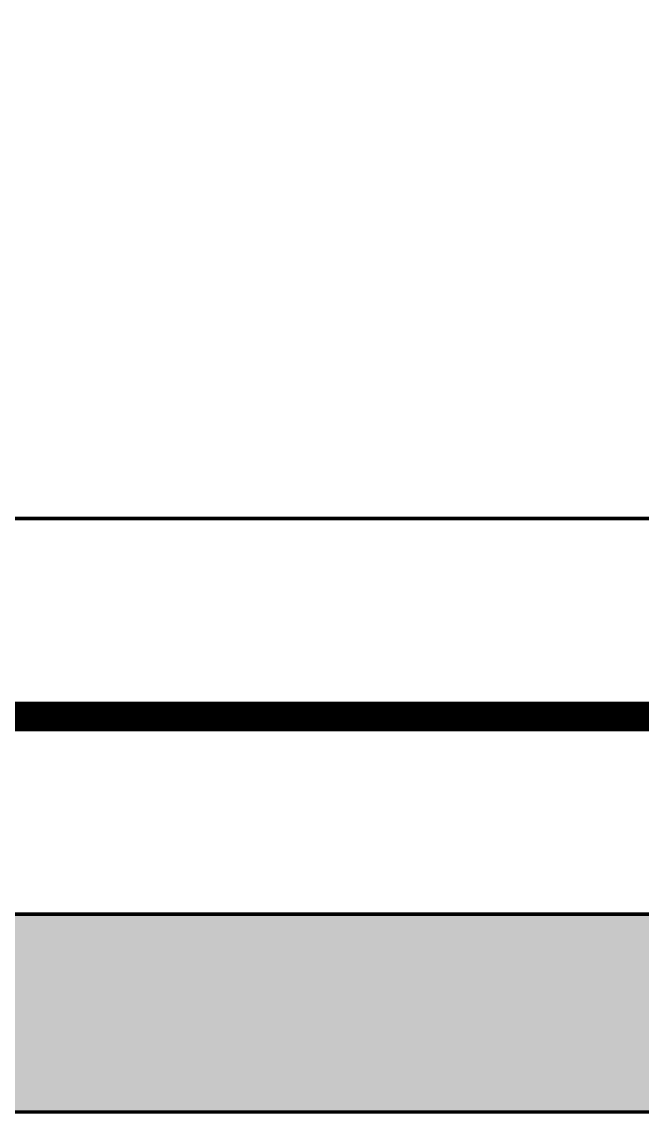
# Model space of a CAD drawing. Header units: millimetres. Extents: x -116965 to 323937, y 291661 to 566926.
# Drawn here: x -43811 to -43498, y 304837 to 305388 of the extents above; entities that cross this region are included whole.
import ezdxf

# ---------------------------------------------------------------- set-up
doc = ezdxf.new("R2010")
doc.units = ezdxf.units.MM
doc.layers.get('0').update_dxf_attribs({"lineweight": 18})
doc.layers.add('C00-00-00', color=7, linetype='Continuous')
doc.layers.add('C34-3A-40', color=7, linetype='Continuous', true_color=0x343a40)
doc.layers.add('C62-64-69', color=7, linetype='Continuous', true_color=0x626469)

msp = doc.modelspace()

# ---------------------------------------------------------------- hatches: boundary and pattern name
at = {"layer": 'C34-3A-40'}
h = msp.add_hatch(color=256, dxfattribs=at)
h.dxf.hatch_style = 2
h.paths.add_polyline_path([(-43932.476806, 304937.340052), (-43232.574512, 304937.340052), (-43232.574512, 304837.354008), (-43932.476806, 304837.354008)])
at = {"layer": 'C62-64-69'}
h = msp.add_hatch(color=256, dxfattribs=at)
h.dxf.hatch_style = 2
h.paths.add_polyline_path([(-43836.490206, 304928.341308), (-43804.494671, 304928.341308), (-43804.494671, 304921.342283), (-43836.490206, 304921.342283)])
h = msp.add_hatch(color=256, dxfattribs=at)
h.dxf.hatch_style = 2
h.paths.add_polyline_path([(-43804.494671, 304928.341308), (-43772.499137, 304928.341308), (-43772.499137, 304921.342283), (-43804.494671, 304921.342283)])
h = msp.add_hatch(color=256, dxfattribs=at)
h.dxf.hatch_style = 2
h.paths.add_polyline_path([(-43804.494671, 304928.341308), (-43772.499137, 304928.341308), (-43772.499137, 304921.342283), (-43804.494671, 304921.342283)])
h = msp.add_hatch(color=256, dxfattribs=at)
h.dxf.hatch_style = 2
h.paths.add_polyline_path([(-43772.499137, 304928.341308), (-43740.503606, 304928.341308), (-43740.503606, 304921.342283), (-43772.499137, 304921.342283)])
h = msp.add_hatch(color=256, dxfattribs=at)
h.dxf.hatch_style = 2
h.paths.add_polyline_path([(-43772.499137, 304928.341308), (-43740.503606, 304928.341308), (-43740.503606, 304921.342283), (-43772.499137, 304921.342283)])
h = msp.add_hatch(color=256, dxfattribs=at)
h.dxf.hatch_style = 2
h.paths.add_polyline_path([(-43740.503606, 304928.341308), (-43708.508071, 304928.341308), (-43708.508071, 304921.342283), (-43740.503606, 304921.342283)])
h = msp.add_hatch(color=256, dxfattribs=at)
h.dxf.hatch_style = 2
h.paths.add_polyline_path([(-43740.503606, 304928.341308), (-43708.508071, 304928.341308), (-43708.508071, 304921.342283), (-43740.503606, 304921.342283)])
h = msp.add_hatch(color=256, dxfattribs=at)
h.dxf.hatch_style = 2
h.paths.add_polyline_path([(-43708.508071, 304928.341308), (-43676.512537, 304928.341308), (-43676.512537, 304921.342283), (-43708.508071, 304921.342283)])
h = msp.add_hatch(color=256, dxfattribs=at)
h.dxf.hatch_style = 2
h.paths.add_polyline_path([(-43708.508071, 304928.341308), (-43676.512537, 304928.341308), (-43676.512537, 304921.342283), (-43708.508071, 304921.342283)])
h = msp.add_hatch(color=256, dxfattribs=at)
h.dxf.hatch_style = 2
h.paths.add_polyline_path([(-43676.512537, 304928.341308), (-43644.517006, 304928.341308), (-43644.517006, 304921.342283), (-43676.512537, 304921.342283)])
h = msp.add_hatch(color=256, dxfattribs=at)
h.dxf.hatch_style = 2
h.paths.add_polyline_path([(-43644.517006, 304928.341308), (-43612.521471, 304928.341308), (-43612.521471, 304921.342283), (-43644.517006, 304921.342283)])
h = msp.add_hatch(color=256, dxfattribs=at)
h.dxf.hatch_style = 2
h.paths.add_polyline_path([(-43644.517006, 304928.341308), (-43612.521471, 304928.341308), (-43612.521471, 304921.342283), (-43644.517006, 304921.342283)])
h = msp.add_hatch(color=256, dxfattribs=at)
h.dxf.hatch_style = 2
h.paths.add_polyline_path([(-43612.521471, 304928.341308), (-43580.525937, 304928.341308), (-43580.525937, 304921.342283), (-43612.521471, 304921.342283)])
h = msp.add_hatch(color=256, dxfattribs=at)
h.dxf.hatch_style = 2
h.paths.add_polyline_path([(-43612.521471, 304928.341308), (-43580.525937, 304928.341308), (-43580.525937, 304921.342283), (-43612.521471, 304921.342283)])
h = msp.add_hatch(color=256, dxfattribs=at)
h.dxf.hatch_style = 2
h.paths.add_polyline_path([(-43580.525937, 304928.341308), (-43548.530406, 304928.341308), (-43548.530406, 304921.342283), (-43580.525937, 304921.342283)])
h = msp.add_hatch(color=256, dxfattribs=at)
h.dxf.hatch_style = 2
h.paths.add_polyline_path([(-43580.525937, 304928.341308), (-43548.530406, 304928.341308), (-43548.530406, 304921.342283), (-43580.525937, 304921.342283)])
h = msp.add_hatch(color=256, dxfattribs=at)
h.dxf.hatch_style = 2
h.paths.add_polyline_path([(-43548.530406, 304928.341308), (-43516.534871, 304928.341308), (-43516.534871, 304921.342283), (-43548.530406, 304921.342283)])
h = msp.add_hatch(color=256, dxfattribs=at)
h.dxf.hatch_style = 2
h.paths.add_polyline_path([(-43548.530406, 304928.341308), (-43516.534871, 304928.341308), (-43516.534871, 304921.342283), (-43548.530406, 304921.342283)])
h = msp.add_hatch(color=256, dxfattribs=at)
h.dxf.hatch_style = 2
h.paths.add_polyline_path([(-43516.534871, 304928.341308), (-43484.539337, 304928.341308), (-43484.539337, 304921.342283), (-43516.534871, 304921.342283)])
h = msp.add_hatch(color=256, dxfattribs=at)
h.dxf.hatch_style = 2
h.paths.add_polyline_path([(-43836.490206, 304921.342283), (-43804.494671, 304921.342283), (-43804.494671, 304919.342564), (-43836.490206, 304919.342564)])
h = msp.add_hatch(color=256, dxfattribs=at)
h.dxf.hatch_style = 2
h.paths.add_polyline_path([(-43804.494671, 304921.342283), (-43772.499137, 304921.342283), (-43772.499137, 304919.342564), (-43804.494671, 304919.342564)])
h = msp.add_hatch(color=256, dxfattribs=at)
h.dxf.hatch_style = 2
h.paths.add_polyline_path([(-43804.494671, 304921.342283), (-43772.499137, 304921.342283), (-43772.499137, 304919.342564), (-43804.494671, 304919.342564)])
h = msp.add_hatch(color=256, dxfattribs=at)
h.dxf.hatch_style = 2
h.paths.add_polyline_path([(-43772.499137, 304921.342283), (-43740.503606, 304921.342283), (-43740.503606, 304919.342564), (-43772.499137, 304919.342564)])
h = msp.add_hatch(color=256, dxfattribs=at)
h.dxf.hatch_style = 2
h.paths.add_polyline_path([(-43772.499137, 304921.342283), (-43740.503606, 304921.342283), (-43740.503606, 304919.342564), (-43772.499137, 304919.342564)])
h = msp.add_hatch(color=256, dxfattribs=at)
h.dxf.hatch_style = 2
h.paths.add_polyline_path([(-43740.503606, 304921.342283), (-43708.508071, 304921.342283), (-43708.508071, 304919.342564), (-43740.503606, 304919.342564)])
h = msp.add_hatch(color=256, dxfattribs=at)
h.dxf.hatch_style = 2
h.paths.add_polyline_path([(-43740.503606, 304921.342283), (-43708.508071, 304921.342283), (-43708.508071, 304919.342564), (-43740.503606, 304919.342564)])
h = msp.add_hatch(color=256, dxfattribs=at)
h.dxf.hatch_style = 2
h.paths.add_polyline_path([(-43708.508071, 304921.342283), (-43676.512537, 304921.342283), (-43676.512537, 304919.342564), (-43708.508071, 304919.342564)])
h = msp.add_hatch(color=256, dxfattribs=at)
h.dxf.hatch_style = 2
h.paths.add_polyline_path([(-43708.508071, 304921.342283), (-43676.512537, 304921.342283), (-43676.512537, 304919.342564), (-43708.508071, 304919.342564)])
h = msp.add_hatch(color=256, dxfattribs=at)
h.dxf.hatch_style = 2
h.paths.add_polyline_path([(-43676.512537, 304921.342283), (-43644.517006, 304921.342283), (-43644.517006, 304919.342564), (-43676.512537, 304919.342564)])
h = msp.add_hatch(color=256, dxfattribs=at)
h.dxf.hatch_style = 2
h.paths.add_polyline_path([(-43644.517006, 304921.342283), (-43612.521471, 304921.342283), (-43612.521471, 304919.342564), (-43644.517006, 304919.342564)])
h = msp.add_hatch(color=256, dxfattribs=at)
h.dxf.hatch_style = 2
h.paths.add_polyline_path([(-43644.517006, 304921.342283), (-43612.521471, 304921.342283), (-43612.521471, 304919.342564), (-43644.517006, 304919.342564)])
h = msp.add_hatch(color=256, dxfattribs=at)
h.dxf.hatch_style = 2
h.paths.add_polyline_path([(-43612.521471, 304921.342283), (-43580.525937, 304921.342283), (-43580.525937, 304919.342564), (-43612.521471, 304919.342564)])
h = msp.add_hatch(color=256, dxfattribs=at)
h.dxf.hatch_style = 2
h.paths.add_polyline_path([(-43612.521471, 304921.342283), (-43580.525937, 304921.342283), (-43580.525937, 304919.342564), (-43612.521471, 304919.342564)])
h = msp.add_hatch(color=256, dxfattribs=at)
h.dxf.hatch_style = 2
h.paths.add_polyline_path([(-43580.525937, 304921.342283), (-43548.530406, 304921.342283), (-43548.530406, 304919.342564), (-43580.525937, 304919.342564)])
h = msp.add_hatch(color=256, dxfattribs=at)
h.dxf.hatch_style = 2
h.paths.add_polyline_path([(-43580.525937, 304921.342283), (-43548.530406, 304921.342283), (-43548.530406, 304919.342564), (-43580.525937, 304919.342564)])
h = msp.add_hatch(color=256, dxfattribs=at)
h.dxf.hatch_style = 2
h.paths.add_polyline_path([(-43548.530406, 304921.342283), (-43516.534871, 304921.342283), (-43516.534871, 304919.342564), (-43548.530406, 304919.342564)])
h = msp.add_hatch(color=256, dxfattribs=at)
h.dxf.hatch_style = 2
h.paths.add_polyline_path([(-43548.530406, 304921.342283), (-43516.534871, 304921.342283), (-43516.534871, 304919.342564), (-43548.530406, 304919.342564)])
h = msp.add_hatch(color=256, dxfattribs=at)
h.dxf.hatch_style = 2
h.paths.add_polyline_path([(-43516.534871, 304921.342283), (-43484.539337, 304921.342283), (-43484.539337, 304919.342564), (-43516.534871, 304919.342564)])
h = msp.add_hatch(color=256, dxfattribs=at)
h.dxf.hatch_style = 2
h.paths.add_polyline_path([(-43836.490206, 304919.342564), (-43804.494671, 304919.342564), (-43804.494671, 304912.343539), (-43836.490206, 304912.343539)])
h = msp.add_hatch(color=256, dxfattribs=at)
h.dxf.hatch_style = 2
h.paths.add_polyline_path([(-43804.494671, 304919.342564), (-43772.499137, 304919.342564), (-43772.499137, 304912.343539), (-43804.494671, 304912.343539)])
h = msp.add_hatch(color=256, dxfattribs=at)
h.dxf.hatch_style = 2
h.paths.add_polyline_path([(-43804.494671, 304919.342564), (-43772.499137, 304919.342564), (-43772.499137, 304912.343539), (-43804.494671, 304912.343539)])
h = msp.add_hatch(color=256, dxfattribs=at)
h.dxf.hatch_style = 2
h.paths.add_polyline_path([(-43772.499137, 304919.342564), (-43740.503606, 304919.342564), (-43740.503606, 304912.343539), (-43772.499137, 304912.343539)])
h = msp.add_hatch(color=256, dxfattribs=at)
h.dxf.hatch_style = 2
h.paths.add_polyline_path([(-43772.499137, 304919.342564), (-43740.503606, 304919.342564), (-43740.503606, 304912.343539), (-43772.499137, 304912.343539)])
h = msp.add_hatch(color=256, dxfattribs=at)
h.dxf.hatch_style = 2
h.paths.add_polyline_path([(-43740.503606, 304919.342564), (-43708.508071, 304919.342564), (-43708.508071, 304912.343539), (-43740.503606, 304912.343539)])
h = msp.add_hatch(color=256, dxfattribs=at)
h.dxf.hatch_style = 2
h.paths.add_polyline_path([(-43740.503606, 304919.342564), (-43708.508071, 304919.342564), (-43708.508071, 304912.343539), (-43740.503606, 304912.343539)])
h = msp.add_hatch(color=256, dxfattribs=at)
h.dxf.hatch_style = 2
h.paths.add_polyline_path([(-43708.508071, 304919.342564), (-43676.512537, 304919.342564), (-43676.512537, 304912.343539), (-43708.508071, 304912.343539)])
h = msp.add_hatch(color=256, dxfattribs=at)
h.dxf.hatch_style = 2
h.paths.add_polyline_path([(-43708.508071, 304919.342564), (-43676.512537, 304919.342564), (-43676.512537, 304912.343539), (-43708.508071, 304912.343539)])
h = msp.add_hatch(color=256, dxfattribs=at)
h.dxf.hatch_style = 2
h.paths.add_polyline_path([(-43676.512537, 304919.342564), (-43644.517006, 304919.342564), (-43644.517006, 304912.343539), (-43676.512537, 304912.343539)])
h = msp.add_hatch(color=256, dxfattribs=at)
h.dxf.hatch_style = 2
h.paths.add_polyline_path([(-43644.517006, 304919.342564), (-43612.521471, 304919.342564), (-43612.521471, 304912.343539), (-43644.517006, 304912.343539)])
h = msp.add_hatch(color=256, dxfattribs=at)
h.dxf.hatch_style = 2
h.paths.add_polyline_path([(-43644.517006, 304919.342564), (-43612.521471, 304919.342564), (-43612.521471, 304912.343539), (-43644.517006, 304912.343539)])
h = msp.add_hatch(color=256, dxfattribs=at)
h.dxf.hatch_style = 2
h.paths.add_polyline_path([(-43612.521471, 304919.342564), (-43580.525937, 304919.342564), (-43580.525937, 304912.343539), (-43612.521471, 304912.343539)])
h = msp.add_hatch(color=256, dxfattribs=at)
h.dxf.hatch_style = 2
h.paths.add_polyline_path([(-43612.521471, 304919.342564), (-43580.525937, 304919.342564), (-43580.525937, 304912.343539), (-43612.521471, 304912.343539)])
h = msp.add_hatch(color=256, dxfattribs=at)
h.dxf.hatch_style = 2
h.paths.add_polyline_path([(-43580.525937, 304919.342564), (-43548.530406, 304919.342564), (-43548.530406, 304912.343539), (-43580.525937, 304912.343539)])
h = msp.add_hatch(color=256, dxfattribs=at)
h.dxf.hatch_style = 2
h.paths.add_polyline_path([(-43580.525937, 304919.342564), (-43548.530406, 304919.342564), (-43548.530406, 304912.343539), (-43580.525937, 304912.343539)])
h = msp.add_hatch(color=256, dxfattribs=at)
h.dxf.hatch_style = 2
h.paths.add_polyline_path([(-43548.530406, 304919.342564), (-43516.534871, 304919.342564), (-43516.534871, 304912.343539), (-43548.530406, 304912.343539)])
h = msp.add_hatch(color=256, dxfattribs=at)
h.dxf.hatch_style = 2
h.paths.add_polyline_path([(-43548.530406, 304919.342564), (-43516.534871, 304919.342564), (-43516.534871, 304912.343539), (-43548.530406, 304912.343539)])
h = msp.add_hatch(color=256, dxfattribs=at)
h.dxf.hatch_style = 2
h.paths.add_polyline_path([(-43516.534871, 304919.342564), (-43484.539337, 304919.342564), (-43484.539337, 304912.343539), (-43516.534871, 304912.343539)])
h = msp.add_hatch(color=256, dxfattribs=at)
h.dxf.hatch_style = 2
h.paths.add_polyline_path([(-43836.490206, 304912.343539), (-43804.494671, 304912.343539), (-43804.494671, 304910.34382), (-43836.490206, 304910.34382)])
h = msp.add_hatch(color=256, dxfattribs=at)
h.dxf.hatch_style = 2
h.paths.add_polyline_path([(-43836.490206, 304910.34382), (-43804.494671, 304910.34382), (-43804.494671, 304903.344795), (-43836.490206, 304903.344795)])
h = msp.add_hatch(color=256, dxfattribs=at)
h.dxf.hatch_style = 2
h.paths.add_polyline_path([(-43804.494671, 304912.343539), (-43772.499137, 304912.343539), (-43772.499137, 304910.34382), (-43804.494671, 304910.34382)])
h = msp.add_hatch(color=256, dxfattribs=at)
h.dxf.hatch_style = 2
h.paths.add_polyline_path([(-43804.494671, 304912.343539), (-43772.499137, 304912.343539), (-43772.499137, 304910.34382), (-43804.494671, 304910.34382)])
h = msp.add_hatch(color=256, dxfattribs=at)
h.dxf.hatch_style = 2
h.paths.add_polyline_path([(-43804.494671, 304910.34382), (-43772.499137, 304910.34382), (-43772.499137, 304903.344795), (-43804.494671, 304903.344795)])
h = msp.add_hatch(color=256, dxfattribs=at)
h.dxf.hatch_style = 2
h.paths.add_polyline_path([(-43804.494671, 304910.34382), (-43772.499137, 304910.34382), (-43772.499137, 304903.344795), (-43804.494671, 304903.344795)])
h = msp.add_hatch(color=256, dxfattribs=at)
h.dxf.hatch_style = 2
h.paths.add_polyline_path([(-43772.499137, 304912.343539), (-43740.503606, 304912.343539), (-43740.503606, 304910.34382), (-43772.499137, 304910.34382)])
h = msp.add_hatch(color=256, dxfattribs=at)
h.dxf.hatch_style = 2
h.paths.add_polyline_path([(-43772.499137, 304912.343539), (-43740.503606, 304912.343539), (-43740.503606, 304910.34382), (-43772.499137, 304910.34382)])
h = msp.add_hatch(color=256, dxfattribs=at)
h.dxf.hatch_style = 2
h.paths.add_polyline_path([(-43772.499137, 304910.34382), (-43740.503606, 304910.34382), (-43740.503606, 304903.344795), (-43772.499137, 304903.344795)])
h = msp.add_hatch(color=256, dxfattribs=at)
h.dxf.hatch_style = 2
h.paths.add_polyline_path([(-43772.499137, 304910.34382), (-43740.503606, 304910.34382), (-43740.503606, 304903.344795), (-43772.499137, 304903.344795)])
h = msp.add_hatch(color=256, dxfattribs=at)
h.dxf.hatch_style = 2
h.paths.add_polyline_path([(-43740.503606, 304912.343539), (-43708.508071, 304912.343539), (-43708.508071, 304910.34382), (-43740.503606, 304910.34382)])
h = msp.add_hatch(color=256, dxfattribs=at)
h.dxf.hatch_style = 2
h.paths.add_polyline_path([(-43740.503606, 304912.343539), (-43708.508071, 304912.343539), (-43708.508071, 304910.34382), (-43740.503606, 304910.34382)])
h = msp.add_hatch(color=256, dxfattribs=at)
h.dxf.hatch_style = 2
h.paths.add_polyline_path([(-43740.503606, 304910.34382), (-43708.508071, 304910.34382), (-43708.508071, 304903.344795), (-43740.503606, 304903.344795)])
h = msp.add_hatch(color=256, dxfattribs=at)
h.dxf.hatch_style = 2
h.paths.add_polyline_path([(-43740.503606, 304910.34382), (-43708.508071, 304910.34382), (-43708.508071, 304903.344795), (-43740.503606, 304903.344795)])
h = msp.add_hatch(color=256, dxfattribs=at)
h.dxf.hatch_style = 2
h.paths.add_polyline_path([(-43708.508071, 304912.343539), (-43676.512537, 304912.343539), (-43676.512537, 304910.34382), (-43708.508071, 304910.34382)])
h = msp.add_hatch(color=256, dxfattribs=at)
h.dxf.hatch_style = 2
h.paths.add_polyline_path([(-43708.508071, 304912.343539), (-43676.512537, 304912.343539), (-43676.512537, 304910.34382), (-43708.508071, 304910.34382)])
h = msp.add_hatch(color=256, dxfattribs=at)
h.dxf.hatch_style = 2
h.paths.add_polyline_path([(-43708.508071, 304910.34382), (-43676.512537, 304910.34382), (-43676.512537, 304903.344795), (-43708.508071, 304903.344795)])
h = msp.add_hatch(color=256, dxfattribs=at)
h.dxf.hatch_style = 2
h.paths.add_polyline_path([(-43708.508071, 304910.34382), (-43676.512537, 304910.34382), (-43676.512537, 304903.344795), (-43708.508071, 304903.344795)])
h = msp.add_hatch(color=256, dxfattribs=at)
h.dxf.hatch_style = 2
h.paths.add_polyline_path([(-43676.512537, 304912.343539), (-43644.517006, 304912.343539), (-43644.517006, 304910.34382), (-43676.512537, 304910.34382)])
h = msp.add_hatch(color=256, dxfattribs=at)
h.dxf.hatch_style = 2
h.paths.add_polyline_path([(-43676.512537, 304910.34382), (-43644.517006, 304910.34382), (-43644.517006, 304903.344795), (-43676.512537, 304903.344795)])
h = msp.add_hatch(color=256, dxfattribs=at)
h.dxf.hatch_style = 2
h.paths.add_polyline_path([(-43644.517006, 304912.343539), (-43612.521471, 304912.343539), (-43612.521471, 304910.34382), (-43644.517006, 304910.34382)])
h = msp.add_hatch(color=256, dxfattribs=at)
h.dxf.hatch_style = 2
h.paths.add_polyline_path([(-43644.517006, 304912.343539), (-43612.521471, 304912.343539), (-43612.521471, 304910.34382), (-43644.517006, 304910.34382)])
h = msp.add_hatch(color=256, dxfattribs=at)
h.dxf.hatch_style = 2
h.paths.add_polyline_path([(-43644.517006, 304910.34382), (-43612.521471, 304910.34382), (-43612.521471, 304903.344795), (-43644.517006, 304903.344795)])
h = msp.add_hatch(color=256, dxfattribs=at)
h.dxf.hatch_style = 2
h.paths.add_polyline_path([(-43644.517006, 304910.34382), (-43612.521471, 304910.34382), (-43612.521471, 304903.344795), (-43644.517006, 304903.344795)])
h = msp.add_hatch(color=256, dxfattribs=at)
h.dxf.hatch_style = 2
h.paths.add_polyline_path([(-43612.521471, 304912.343539), (-43580.525937, 304912.343539), (-43580.525937, 304910.34382), (-43612.521471, 304910.34382)])
h = msp.add_hatch(color=256, dxfattribs=at)
h.dxf.hatch_style = 2
h.paths.add_polyline_path([(-43612.521471, 304912.343539), (-43580.525937, 304912.343539), (-43580.525937, 304910.34382), (-43612.521471, 304910.34382)])
h = msp.add_hatch(color=256, dxfattribs=at)
h.dxf.hatch_style = 2
h.paths.add_polyline_path([(-43612.521471, 304910.34382), (-43580.525937, 304910.34382), (-43580.525937, 304903.344795), (-43612.521471, 304903.344795)])
h = msp.add_hatch(color=256, dxfattribs=at)
h.dxf.hatch_style = 2
h.paths.add_polyline_path([(-43612.521471, 304910.34382), (-43580.525937, 304910.34382), (-43580.525937, 304903.344795), (-43612.521471, 304903.344795)])
h = msp.add_hatch(color=256, dxfattribs=at)
h.dxf.hatch_style = 2
h.paths.add_polyline_path([(-43580.525937, 304912.343539), (-43548.530406, 304912.343539), (-43548.530406, 304910.34382), (-43580.525937, 304910.34382)])
h = msp.add_hatch(color=256, dxfattribs=at)
h.dxf.hatch_style = 2
h.paths.add_polyline_path([(-43580.525937, 304912.343539), (-43548.530406, 304912.343539), (-43548.530406, 304910.34382), (-43580.525937, 304910.34382)])
h = msp.add_hatch(color=256, dxfattribs=at)
h.dxf.hatch_style = 2
h.paths.add_polyline_path([(-43580.525937, 304910.34382), (-43548.530406, 304910.34382), (-43548.530406, 304903.344795), (-43580.525937, 304903.344795)])
h = msp.add_hatch(color=256, dxfattribs=at)
h.dxf.hatch_style = 2
h.paths.add_polyline_path([(-43580.525937, 304910.34382), (-43548.530406, 304910.34382), (-43548.530406, 304903.344795), (-43580.525937, 304903.344795)])
h = msp.add_hatch(color=256, dxfattribs=at)
h.dxf.hatch_style = 2
h.paths.add_polyline_path([(-43548.530406, 304912.343539), (-43516.534871, 304912.343539), (-43516.534871, 304910.34382), (-43548.530406, 304910.34382)])
h = msp.add_hatch(color=256, dxfattribs=at)
h.dxf.hatch_style = 2
h.paths.add_polyline_path([(-43548.530406, 304912.343539), (-43516.534871, 304912.343539), (-43516.534871, 304910.34382), (-43548.530406, 304910.34382)])
h = msp.add_hatch(color=256, dxfattribs=at)
h.dxf.hatch_style = 2
h.paths.add_polyline_path([(-43548.530406, 304910.34382), (-43516.534871, 304910.34382), (-43516.534871, 304903.344795), (-43548.530406, 304903.344795)])
h = msp.add_hatch(color=256, dxfattribs=at)
h.dxf.hatch_style = 2
h.paths.add_polyline_path([(-43548.530406, 304910.34382), (-43516.534871, 304910.34382), (-43516.534871, 304903.344795), (-43548.530406, 304903.344795)])
h = msp.add_hatch(color=256, dxfattribs=at)
h.dxf.hatch_style = 2
h.paths.add_polyline_path([(-43516.534871, 304912.343539), (-43484.539337, 304912.343539), (-43484.539337, 304910.34382), (-43516.534871, 304910.34382)])
h = msp.add_hatch(color=256, dxfattribs=at)
h.dxf.hatch_style = 2
h.paths.add_polyline_path([(-43516.534871, 304910.34382), (-43484.539337, 304910.34382), (-43484.539337, 304903.344795), (-43516.534871, 304903.344795)])
h = msp.add_hatch(color=256, dxfattribs=at)
h.dxf.hatch_style = 2
h.paths.add_polyline_path([(-43836.490206, 304903.344795), (-43804.494671, 304903.344795), (-43804.494671, 304901.345077), (-43836.490206, 304901.345077)])
h = msp.add_hatch(color=256, dxfattribs=at)
h.dxf.hatch_style = 2
h.paths.add_polyline_path([(-43804.494671, 304903.344795), (-43772.499137, 304903.344795), (-43772.499137, 304901.345077), (-43804.494671, 304901.345077)])
h = msp.add_hatch(color=256, dxfattribs=at)
h.dxf.hatch_style = 2
h.paths.add_polyline_path([(-43804.494671, 304903.344795), (-43772.499137, 304903.344795), (-43772.499137, 304901.345077), (-43804.494671, 304901.345077)])
h = msp.add_hatch(color=256, dxfattribs=at)
h.dxf.hatch_style = 2
h.paths.add_polyline_path([(-43772.499137, 304903.344795), (-43740.503606, 304903.344795), (-43740.503606, 304901.345077), (-43772.499137, 304901.345077)])
h = msp.add_hatch(color=256, dxfattribs=at)
h.dxf.hatch_style = 2
h.paths.add_polyline_path([(-43772.499137, 304903.344795), (-43740.503606, 304903.344795), (-43740.503606, 304901.345077), (-43772.499137, 304901.345077)])
h = msp.add_hatch(color=256, dxfattribs=at)
h.dxf.hatch_style = 2
h.paths.add_polyline_path([(-43740.503606, 304903.344795), (-43708.508071, 304903.344795), (-43708.508071, 304901.345077), (-43740.503606, 304901.345077)])
h = msp.add_hatch(color=256, dxfattribs=at)
h.dxf.hatch_style = 2
h.paths.add_polyline_path([(-43740.503606, 304903.344795), (-43708.508071, 304903.344795), (-43708.508071, 304901.345077), (-43740.503606, 304901.345077)])
h = msp.add_hatch(color=256, dxfattribs=at)
h.dxf.hatch_style = 2
h.paths.add_polyline_path([(-43708.508071, 304903.344795), (-43676.512537, 304903.344795), (-43676.512537, 304901.345077), (-43708.508071, 304901.345077)])
h = msp.add_hatch(color=256, dxfattribs=at)
h.dxf.hatch_style = 2
h.paths.add_polyline_path([(-43708.508071, 304903.344795), (-43676.512537, 304903.344795), (-43676.512537, 304901.345077), (-43708.508071, 304901.345077)])
h = msp.add_hatch(color=256, dxfattribs=at)
h.dxf.hatch_style = 2
h.paths.add_polyline_path([(-43676.512537, 304903.344795), (-43644.517006, 304903.344795), (-43644.517006, 304901.345077), (-43676.512537, 304901.345077)])
h = msp.add_hatch(color=256, dxfattribs=at)
h.dxf.hatch_style = 2
h.paths.add_polyline_path([(-43644.517006, 304903.344795), (-43612.521471, 304903.344795), (-43612.521471, 304901.345077), (-43644.517006, 304901.345077)])
h = msp.add_hatch(color=256, dxfattribs=at)
h.dxf.hatch_style = 2
h.paths.add_polyline_path([(-43644.517006, 304903.344795), (-43612.521471, 304903.344795), (-43612.521471, 304901.345077), (-43644.517006, 304901.345077)])
h = msp.add_hatch(color=256, dxfattribs=at)
h.dxf.hatch_style = 2
h.paths.add_polyline_path([(-43612.521471, 304903.344795), (-43580.525937, 304903.344795), (-43580.525937, 304901.345077), (-43612.521471, 304901.345077)])
h = msp.add_hatch(color=256, dxfattribs=at)
h.dxf.hatch_style = 2
h.paths.add_polyline_path([(-43612.521471, 304903.344795), (-43580.525937, 304903.344795), (-43580.525937, 304901.345077), (-43612.521471, 304901.345077)])
h = msp.add_hatch(color=256, dxfattribs=at)
h.dxf.hatch_style = 2
h.paths.add_polyline_path([(-43580.525937, 304903.344795), (-43548.530406, 304903.344795), (-43548.530406, 304901.345077), (-43580.525937, 304901.345077)])
h = msp.add_hatch(color=256, dxfattribs=at)
h.dxf.hatch_style = 2
h.paths.add_polyline_path([(-43580.525937, 304903.344795), (-43548.530406, 304903.344795), (-43548.530406, 304901.345077), (-43580.525937, 304901.345077)])
h = msp.add_hatch(color=256, dxfattribs=at)
h.dxf.hatch_style = 2
h.paths.add_polyline_path([(-43548.530406, 304903.344795), (-43516.534871, 304903.344795), (-43516.534871, 304901.345077), (-43548.530406, 304901.345077)])
h = msp.add_hatch(color=256, dxfattribs=at)
h.dxf.hatch_style = 2
h.paths.add_polyline_path([(-43548.530406, 304903.344795), (-43516.534871, 304903.344795), (-43516.534871, 304901.345077), (-43548.530406, 304901.345077)])
h = msp.add_hatch(color=256, dxfattribs=at)
h.dxf.hatch_style = 2
h.paths.add_polyline_path([(-43516.534871, 304903.344795), (-43484.539337, 304903.344795), (-43484.539337, 304901.345077), (-43516.534871, 304901.345077)])
h = msp.add_hatch(color=256, dxfattribs=at)
h.dxf.hatch_style = 2
h.paths.add_polyline_path([(-43836.490206, 304901.345077), (-43804.494671, 304901.345077), (-43804.494671, 304894.346051), (-43836.490206, 304894.346051)])
h = msp.add_hatch(color=256, dxfattribs=at)
h.dxf.hatch_style = 2
h.paths.add_polyline_path([(-43804.494671, 304901.345077), (-43772.499137, 304901.345077), (-43772.499137, 304894.346051), (-43804.494671, 304894.346051)])
h = msp.add_hatch(color=256, dxfattribs=at)
h.dxf.hatch_style = 2
h.paths.add_polyline_path([(-43804.494671, 304901.345077), (-43772.499137, 304901.345077), (-43772.499137, 304894.346051), (-43804.494671, 304894.346051)])
h = msp.add_hatch(color=256, dxfattribs=at)
h.dxf.hatch_style = 2
h.paths.add_polyline_path([(-43772.499137, 304901.345077), (-43740.503606, 304901.345077), (-43740.503606, 304894.346051), (-43772.499137, 304894.346051)])
h = msp.add_hatch(color=256, dxfattribs=at)
h.dxf.hatch_style = 2
h.paths.add_polyline_path([(-43772.499137, 304901.345077), (-43740.503606, 304901.345077), (-43740.503606, 304894.346051), (-43772.499137, 304894.346051)])
h = msp.add_hatch(color=256, dxfattribs=at)
h.dxf.hatch_style = 2
h.paths.add_polyline_path([(-43740.503606, 304901.345077), (-43708.508071, 304901.345077), (-43708.508071, 304894.346051), (-43740.503606, 304894.346051)])
h = msp.add_hatch(color=256, dxfattribs=at)
h.dxf.hatch_style = 2
h.paths.add_polyline_path([(-43740.503606, 304901.345077), (-43708.508071, 304901.345077), (-43708.508071, 304894.346051), (-43740.503606, 304894.346051)])
h = msp.add_hatch(color=256, dxfattribs=at)
h.dxf.hatch_style = 2
h.paths.add_polyline_path([(-43708.508071, 304901.345077), (-43676.512537, 304901.345077), (-43676.512537, 304894.346051), (-43708.508071, 304894.346051)])
h = msp.add_hatch(color=256, dxfattribs=at)
h.dxf.hatch_style = 2
h.paths.add_polyline_path([(-43708.508071, 304901.345077), (-43676.512537, 304901.345077), (-43676.512537, 304894.346051), (-43708.508071, 304894.346051)])
h = msp.add_hatch(color=256, dxfattribs=at)
h.dxf.hatch_style = 2
h.paths.add_polyline_path([(-43676.512537, 304901.345077), (-43644.517006, 304901.345077), (-43644.517006, 304894.346051), (-43676.512537, 304894.346051)])
h = msp.add_hatch(color=256, dxfattribs=at)
h.dxf.hatch_style = 2
h.paths.add_polyline_path([(-43644.517006, 304901.345077), (-43612.521471, 304901.345077), (-43612.521471, 304894.346051), (-43644.517006, 304894.346051)])
h = msp.add_hatch(color=256, dxfattribs=at)
h.dxf.hatch_style = 2
h.paths.add_polyline_path([(-43644.517006, 304901.345077), (-43612.521471, 304901.345077), (-43612.521471, 304894.346051), (-43644.517006, 304894.346051)])
h = msp.add_hatch(color=256, dxfattribs=at)
h.dxf.hatch_style = 2
h.paths.add_polyline_path([(-43612.521471, 304901.345077), (-43580.525937, 304901.345077), (-43580.525937, 304894.346051), (-43612.521471, 304894.346051)])
h = msp.add_hatch(color=256, dxfattribs=at)
h.dxf.hatch_style = 2
h.paths.add_polyline_path([(-43612.521471, 304901.345077), (-43580.525937, 304901.345077), (-43580.525937, 304894.346051), (-43612.521471, 304894.346051)])
h = msp.add_hatch(color=256, dxfattribs=at)
h.dxf.hatch_style = 2
h.paths.add_polyline_path([(-43580.525937, 304901.345077), (-43548.530406, 304901.345077), (-43548.530406, 304894.346051), (-43580.525937, 304894.346051)])
h = msp.add_hatch(color=256, dxfattribs=at)
h.dxf.hatch_style = 2
h.paths.add_polyline_path([(-43580.525937, 304901.345077), (-43548.530406, 304901.345077), (-43548.530406, 304894.346051), (-43580.525937, 304894.346051)])
h = msp.add_hatch(color=256, dxfattribs=at)
h.dxf.hatch_style = 2
h.paths.add_polyline_path([(-43548.530406, 304901.345077), (-43516.534871, 304901.345077), (-43516.534871, 304894.346051), (-43548.530406, 304894.346051)])
h = msp.add_hatch(color=256, dxfattribs=at)
h.dxf.hatch_style = 2
h.paths.add_polyline_path([(-43548.530406, 304901.345077), (-43516.534871, 304901.345077), (-43516.534871, 304894.346051), (-43548.530406, 304894.346051)])
h = msp.add_hatch(color=256, dxfattribs=at)
h.dxf.hatch_style = 2
h.paths.add_polyline_path([(-43516.534871, 304901.345077), (-43484.539337, 304901.345077), (-43484.539337, 304894.346051), (-43516.534871, 304894.346051)])
h = msp.add_hatch(color=256, dxfattribs=at)
h.dxf.hatch_style = 2
h.paths.add_polyline_path([(-43836.490206, 304894.346051), (-43804.494671, 304894.346051), (-43804.494671, 304892.346333), (-43836.490206, 304892.346333)])
h = msp.add_hatch(color=256, dxfattribs=at)
h.dxf.hatch_style = 2
h.paths.add_polyline_path([(-43836.490206, 304892.346333), (-43804.494671, 304892.346333), (-43804.494671, 304885.347308), (-43836.490206, 304885.347308)])
h = msp.add_hatch(color=256, dxfattribs=at)
h.dxf.hatch_style = 2
h.paths.add_polyline_path([(-43804.494671, 304894.346051), (-43772.499137, 304894.346051), (-43772.499137, 304892.346333), (-43804.494671, 304892.346333)])
h = msp.add_hatch(color=256, dxfattribs=at)
h.dxf.hatch_style = 2
h.paths.add_polyline_path([(-43804.494671, 304894.346051), (-43772.499137, 304894.346051), (-43772.499137, 304892.346333), (-43804.494671, 304892.346333)])
h = msp.add_hatch(color=256, dxfattribs=at)
h.dxf.hatch_style = 2
h.paths.add_polyline_path([(-43804.494671, 304892.346333), (-43772.499137, 304892.346333), (-43772.499137, 304885.347308), (-43804.494671, 304885.347308)])
h = msp.add_hatch(color=256, dxfattribs=at)
h.dxf.hatch_style = 2
h.paths.add_polyline_path([(-43804.494671, 304892.346333), (-43772.499137, 304892.346333), (-43772.499137, 304885.347308), (-43804.494671, 304885.347308)])
h = msp.add_hatch(color=256, dxfattribs=at)
h.dxf.hatch_style = 2
h.paths.add_polyline_path([(-43772.499137, 304894.346051), (-43740.503606, 304894.346051), (-43740.503606, 304892.346333), (-43772.499137, 304892.346333)])
h = msp.add_hatch(color=256, dxfattribs=at)
h.dxf.hatch_style = 2
h.paths.add_polyline_path([(-43772.499137, 304894.346051), (-43740.503606, 304894.346051), (-43740.503606, 304892.346333), (-43772.499137, 304892.346333)])
h = msp.add_hatch(color=256, dxfattribs=at)
h.dxf.hatch_style = 2
h.paths.add_polyline_path([(-43772.499137, 304892.346333), (-43740.503606, 304892.346333), (-43740.503606, 304885.347308), (-43772.499137, 304885.347308)])
h = msp.add_hatch(color=256, dxfattribs=at)
h.dxf.hatch_style = 2
h.paths.add_polyline_path([(-43772.499137, 304892.346333), (-43740.503606, 304892.346333), (-43740.503606, 304885.347308), (-43772.499137, 304885.347308)])
h = msp.add_hatch(color=256, dxfattribs=at)
h.dxf.hatch_style = 2
h.paths.add_polyline_path([(-43740.503606, 304894.346051), (-43708.508071, 304894.346051), (-43708.508071, 304892.346333), (-43740.503606, 304892.346333)])
h = msp.add_hatch(color=256, dxfattribs=at)
h.dxf.hatch_style = 2
h.paths.add_polyline_path([(-43740.503606, 304894.346051), (-43708.508071, 304894.346051), (-43708.508071, 304892.346333), (-43740.503606, 304892.346333)])
h = msp.add_hatch(color=256, dxfattribs=at)
h.dxf.hatch_style = 2
h.paths.add_polyline_path([(-43740.503606, 304892.346333), (-43708.508071, 304892.346333), (-43708.508071, 304885.347308), (-43740.503606, 304885.347308)])
h = msp.add_hatch(color=256, dxfattribs=at)
h.dxf.hatch_style = 2
h.paths.add_polyline_path([(-43740.503606, 304892.346333), (-43708.508071, 304892.346333), (-43708.508071, 304885.347308), (-43740.503606, 304885.347308)])
h = msp.add_hatch(color=256, dxfattribs=at)
h.dxf.hatch_style = 2
h.paths.add_polyline_path([(-43708.508071, 304894.346051), (-43676.512537, 304894.346051), (-43676.512537, 304892.346333), (-43708.508071, 304892.346333)])
h = msp.add_hatch(color=256, dxfattribs=at)
h.dxf.hatch_style = 2
h.paths.add_polyline_path([(-43708.508071, 304894.346051), (-43676.512537, 304894.346051), (-43676.512537, 304892.346333), (-43708.508071, 304892.346333)])
h = msp.add_hatch(color=256, dxfattribs=at)
h.dxf.hatch_style = 2
h.paths.add_polyline_path([(-43708.508071, 304892.346333), (-43676.512537, 304892.346333), (-43676.512537, 304885.347308), (-43708.508071, 304885.347308)])
h = msp.add_hatch(color=256, dxfattribs=at)
h.dxf.hatch_style = 2
h.paths.add_polyline_path([(-43708.508071, 304892.346333), (-43676.512537, 304892.346333), (-43676.512537, 304885.347308), (-43708.508071, 304885.347308)])
h = msp.add_hatch(color=256, dxfattribs=at)
h.dxf.hatch_style = 2
h.paths.add_polyline_path([(-43676.512537, 304894.346051), (-43644.517006, 304894.346051), (-43644.517006, 304892.346333), (-43676.512537, 304892.346333)])
h = msp.add_hatch(color=256, dxfattribs=at)
h.dxf.hatch_style = 2
h.paths.add_polyline_path([(-43676.512537, 304892.346333), (-43644.517006, 304892.346333), (-43644.517006, 304885.347308), (-43676.512537, 304885.347308)])
h = msp.add_hatch(color=256, dxfattribs=at)
h.dxf.hatch_style = 2
h.paths.add_polyline_path([(-43644.517006, 304894.346051), (-43612.521471, 304894.346051), (-43612.521471, 304892.346333), (-43644.517006, 304892.346333)])
h = msp.add_hatch(color=256, dxfattribs=at)
h.dxf.hatch_style = 2
h.paths.add_polyline_path([(-43644.517006, 304894.346051), (-43612.521471, 304894.346051), (-43612.521471, 304892.346333), (-43644.517006, 304892.346333)])
h = msp.add_hatch(color=256, dxfattribs=at)
h.dxf.hatch_style = 2
h.paths.add_polyline_path([(-43644.517006, 304892.346333), (-43612.521471, 304892.346333), (-43612.521471, 304885.347308), (-43644.517006, 304885.347308)])
h = msp.add_hatch(color=256, dxfattribs=at)
h.dxf.hatch_style = 2
h.paths.add_polyline_path([(-43644.517006, 304892.346333), (-43612.521471, 304892.346333), (-43612.521471, 304885.347308), (-43644.517006, 304885.347308)])
h = msp.add_hatch(color=256, dxfattribs=at)
h.dxf.hatch_style = 2
h.paths.add_polyline_path([(-43612.521471, 304894.346051), (-43580.525937, 304894.346051), (-43580.525937, 304892.346333), (-43612.521471, 304892.346333)])
h = msp.add_hatch(color=256, dxfattribs=at)
h.dxf.hatch_style = 2
h.paths.add_polyline_path([(-43612.521471, 304894.346051), (-43580.525937, 304894.346051), (-43580.525937, 304892.346333), (-43612.521471, 304892.346333)])
h = msp.add_hatch(color=256, dxfattribs=at)
h.dxf.hatch_style = 2
h.paths.add_polyline_path([(-43612.521471, 304892.346333), (-43580.525937, 304892.346333), (-43580.525937, 304885.347308), (-43612.521471, 304885.347308)])
h = msp.add_hatch(color=256, dxfattribs=at)
h.dxf.hatch_style = 2
h.paths.add_polyline_path([(-43612.521471, 304892.346333), (-43580.525937, 304892.346333), (-43580.525937, 304885.347308), (-43612.521471, 304885.347308)])
h = msp.add_hatch(color=256, dxfattribs=at)
h.dxf.hatch_style = 2
h.paths.add_polyline_path([(-43580.525937, 304894.346051), (-43548.530406, 304894.346051), (-43548.530406, 304892.346333), (-43580.525937, 304892.346333)])
h = msp.add_hatch(color=256, dxfattribs=at)
h.dxf.hatch_style = 2
h.paths.add_polyline_path([(-43580.525937, 304894.346051), (-43548.530406, 304894.346051), (-43548.530406, 304892.346333), (-43580.525937, 304892.346333)])
h = msp.add_hatch(color=256, dxfattribs=at)
h.dxf.hatch_style = 2
h.paths.add_polyline_path([(-43580.525937, 304892.346333), (-43548.530406, 304892.346333), (-43548.530406, 304885.347308), (-43580.525937, 304885.347308)])
h = msp.add_hatch(color=256, dxfattribs=at)
h.dxf.hatch_style = 2
h.paths.add_polyline_path([(-43580.525937, 304892.346333), (-43548.530406, 304892.346333), (-43548.530406, 304885.347308), (-43580.525937, 304885.347308)])
h = msp.add_hatch(color=256, dxfattribs=at)
h.dxf.hatch_style = 2
h.paths.add_polyline_path([(-43548.530406, 304894.346051), (-43516.534871, 304894.346051), (-43516.534871, 304892.346333), (-43548.530406, 304892.346333)])
h = msp.add_hatch(color=256, dxfattribs=at)
h.dxf.hatch_style = 2
h.paths.add_polyline_path([(-43548.530406, 304894.346051), (-43516.534871, 304894.346051), (-43516.534871, 304892.346333), (-43548.530406, 304892.346333)])
h = msp.add_hatch(color=256, dxfattribs=at)
h.dxf.hatch_style = 2
h.paths.add_polyline_path([(-43548.530406, 304892.346333), (-43516.534871, 304892.346333), (-43516.534871, 304885.347308), (-43548.530406, 304885.347308)])
h = msp.add_hatch(color=256, dxfattribs=at)
h.dxf.hatch_style = 2
h.paths.add_polyline_path([(-43548.530406, 304892.346333), (-43516.534871, 304892.346333), (-43516.534871, 304885.347308), (-43548.530406, 304885.347308)])
h = msp.add_hatch(color=256, dxfattribs=at)
h.dxf.hatch_style = 2
h.paths.add_polyline_path([(-43516.534871, 304894.346051), (-43484.539337, 304894.346051), (-43484.539337, 304892.346333), (-43516.534871, 304892.346333)])
h = msp.add_hatch(color=256, dxfattribs=at)
h.dxf.hatch_style = 2
h.paths.add_polyline_path([(-43516.534871, 304892.346333), (-43484.539337, 304892.346333), (-43484.539337, 304885.347308), (-43516.534871, 304885.347308)])
h = msp.add_hatch(color=256, dxfattribs=at)
h.dxf.hatch_style = 2
h.paths.add_polyline_path([(-43836.490206, 304885.347308), (-43804.494671, 304885.347308), (-43804.494671, 304883.347589), (-43836.490206, 304883.347589)])
h = msp.add_hatch(color=256, dxfattribs=at)
h.dxf.hatch_style = 2
h.paths.add_polyline_path([(-43804.494671, 304885.347308), (-43772.499137, 304885.347308), (-43772.499137, 304883.347589), (-43804.494671, 304883.347589)])
h = msp.add_hatch(color=256, dxfattribs=at)
h.dxf.hatch_style = 2
h.paths.add_polyline_path([(-43804.494671, 304885.347308), (-43772.499137, 304885.347308), (-43772.499137, 304883.347589), (-43804.494671, 304883.347589)])
h = msp.add_hatch(color=256, dxfattribs=at)
h.dxf.hatch_style = 2
h.paths.add_polyline_path([(-43772.499137, 304885.347308), (-43740.503606, 304885.347308), (-43740.503606, 304883.347589), (-43772.499137, 304883.347589)])
h = msp.add_hatch(color=256, dxfattribs=at)
h.dxf.hatch_style = 2
h.paths.add_polyline_path([(-43772.499137, 304885.347308), (-43740.503606, 304885.347308), (-43740.503606, 304883.347589), (-43772.499137, 304883.347589)])
h = msp.add_hatch(color=256, dxfattribs=at)
h.dxf.hatch_style = 2
h.paths.add_polyline_path([(-43740.503606, 304885.347308), (-43708.508071, 304885.347308), (-43708.508071, 304883.347589), (-43740.503606, 304883.347589)])
h = msp.add_hatch(color=256, dxfattribs=at)
h.dxf.hatch_style = 2
h.paths.add_polyline_path([(-43740.503606, 304885.347308), (-43708.508071, 304885.347308), (-43708.508071, 304883.347589), (-43740.503606, 304883.347589)])
h = msp.add_hatch(color=256, dxfattribs=at)
h.dxf.hatch_style = 2
h.paths.add_polyline_path([(-43708.508071, 304885.347308), (-43676.512537, 304885.347308), (-43676.512537, 304883.347589), (-43708.508071, 304883.347589)])
h = msp.add_hatch(color=256, dxfattribs=at)
h.dxf.hatch_style = 2
h.paths.add_polyline_path([(-43708.508071, 304885.347308), (-43676.512537, 304885.347308), (-43676.512537, 304883.347589), (-43708.508071, 304883.347589)])
h = msp.add_hatch(color=256, dxfattribs=at)
h.dxf.hatch_style = 2
h.paths.add_polyline_path([(-43676.512537, 304885.347308), (-43644.517006, 304885.347308), (-43644.517006, 304883.347589), (-43676.512537, 304883.347589)])
h = msp.add_hatch(color=256, dxfattribs=at)
h.dxf.hatch_style = 2
h.paths.add_polyline_path([(-43644.517006, 304885.347308), (-43612.521471, 304885.347308), (-43612.521471, 304883.347589), (-43644.517006, 304883.347589)])
h = msp.add_hatch(color=256, dxfattribs=at)
h.dxf.hatch_style = 2
h.paths.add_polyline_path([(-43644.517006, 304885.347308), (-43612.521471, 304885.347308), (-43612.521471, 304883.347589), (-43644.517006, 304883.347589)])
h = msp.add_hatch(color=256, dxfattribs=at)
h.dxf.hatch_style = 2
h.paths.add_polyline_path([(-43612.521471, 304885.347308), (-43580.525937, 304885.347308), (-43580.525937, 304883.347589), (-43612.521471, 304883.347589)])
h = msp.add_hatch(color=256, dxfattribs=at)
h.dxf.hatch_style = 2
h.paths.add_polyline_path([(-43612.521471, 304885.347308), (-43580.525937, 304885.347308), (-43580.525937, 304883.347589), (-43612.521471, 304883.347589)])
h = msp.add_hatch(color=256, dxfattribs=at)
h.dxf.hatch_style = 2
h.paths.add_polyline_path([(-43580.525937, 304885.347308), (-43548.530406, 304885.347308), (-43548.530406, 304883.347589), (-43580.525937, 304883.347589)])
h = msp.add_hatch(color=256, dxfattribs=at)
h.dxf.hatch_style = 2
h.paths.add_polyline_path([(-43580.525937, 304885.347308), (-43548.530406, 304885.347308), (-43548.530406, 304883.347589), (-43580.525937, 304883.347589)])
h = msp.add_hatch(color=256, dxfattribs=at)
h.dxf.hatch_style = 2
h.paths.add_polyline_path([(-43548.530406, 304885.347308), (-43516.534871, 304885.347308), (-43516.534871, 304883.347589), (-43548.530406, 304883.347589)])
h = msp.add_hatch(color=256, dxfattribs=at)
h.dxf.hatch_style = 2
h.paths.add_polyline_path([(-43548.530406, 304885.347308), (-43516.534871, 304885.347308), (-43516.534871, 304883.347589), (-43548.530406, 304883.347589)])
h = msp.add_hatch(color=256, dxfattribs=at)
h.dxf.hatch_style = 2
h.paths.add_polyline_path([(-43516.534871, 304885.347308), (-43484.539337, 304885.347308), (-43484.539337, 304883.347589), (-43516.534871, 304883.347589)])

# ---------------------------------------------------------------- linework, layer by layer
at = {"color": 1, "lineweight": -3, "ltscale": 5, "const_width": 15}
msp.add_lwpolyline([(-44132.448887, 305037.326092), (-41932.755971, 305037.326092)], dxfattribs=at)
at = {"layer": 'C00-00-00', "lineweight": 211}
for points in [[(-43932.476806, 307037.046927), (-43232.574512, 307037.046927), (-43232.574512, 304837.354008), (-43932.476806, 304837.354008)], [(-43932.476806, 304937.340052), (-43232.574512, 304937.340052), (-43232.574512, 304837.354008), (-43932.476806, 304837.354008)]]:
    msp.add_lwpolyline(points, close=True, dxfattribs=at)
at = {"layer": 'C00-00-00', "lineweight": 100}
for points in [[(-43932.476806, 305437.270258), (-43232.574512, 305437.270258), (-43232.574512, 305137.312133), (-43932.476806, 305137.312133)], [(-43932.476806, 305137.312133), (-43232.574512, 305137.312133), (-43232.574512, 304937.340052), (-43932.476806, 304937.340052)]]:
    msp.add_lwpolyline(points, close=True, dxfattribs=at)

doc.saveas('drawing.dxf')
